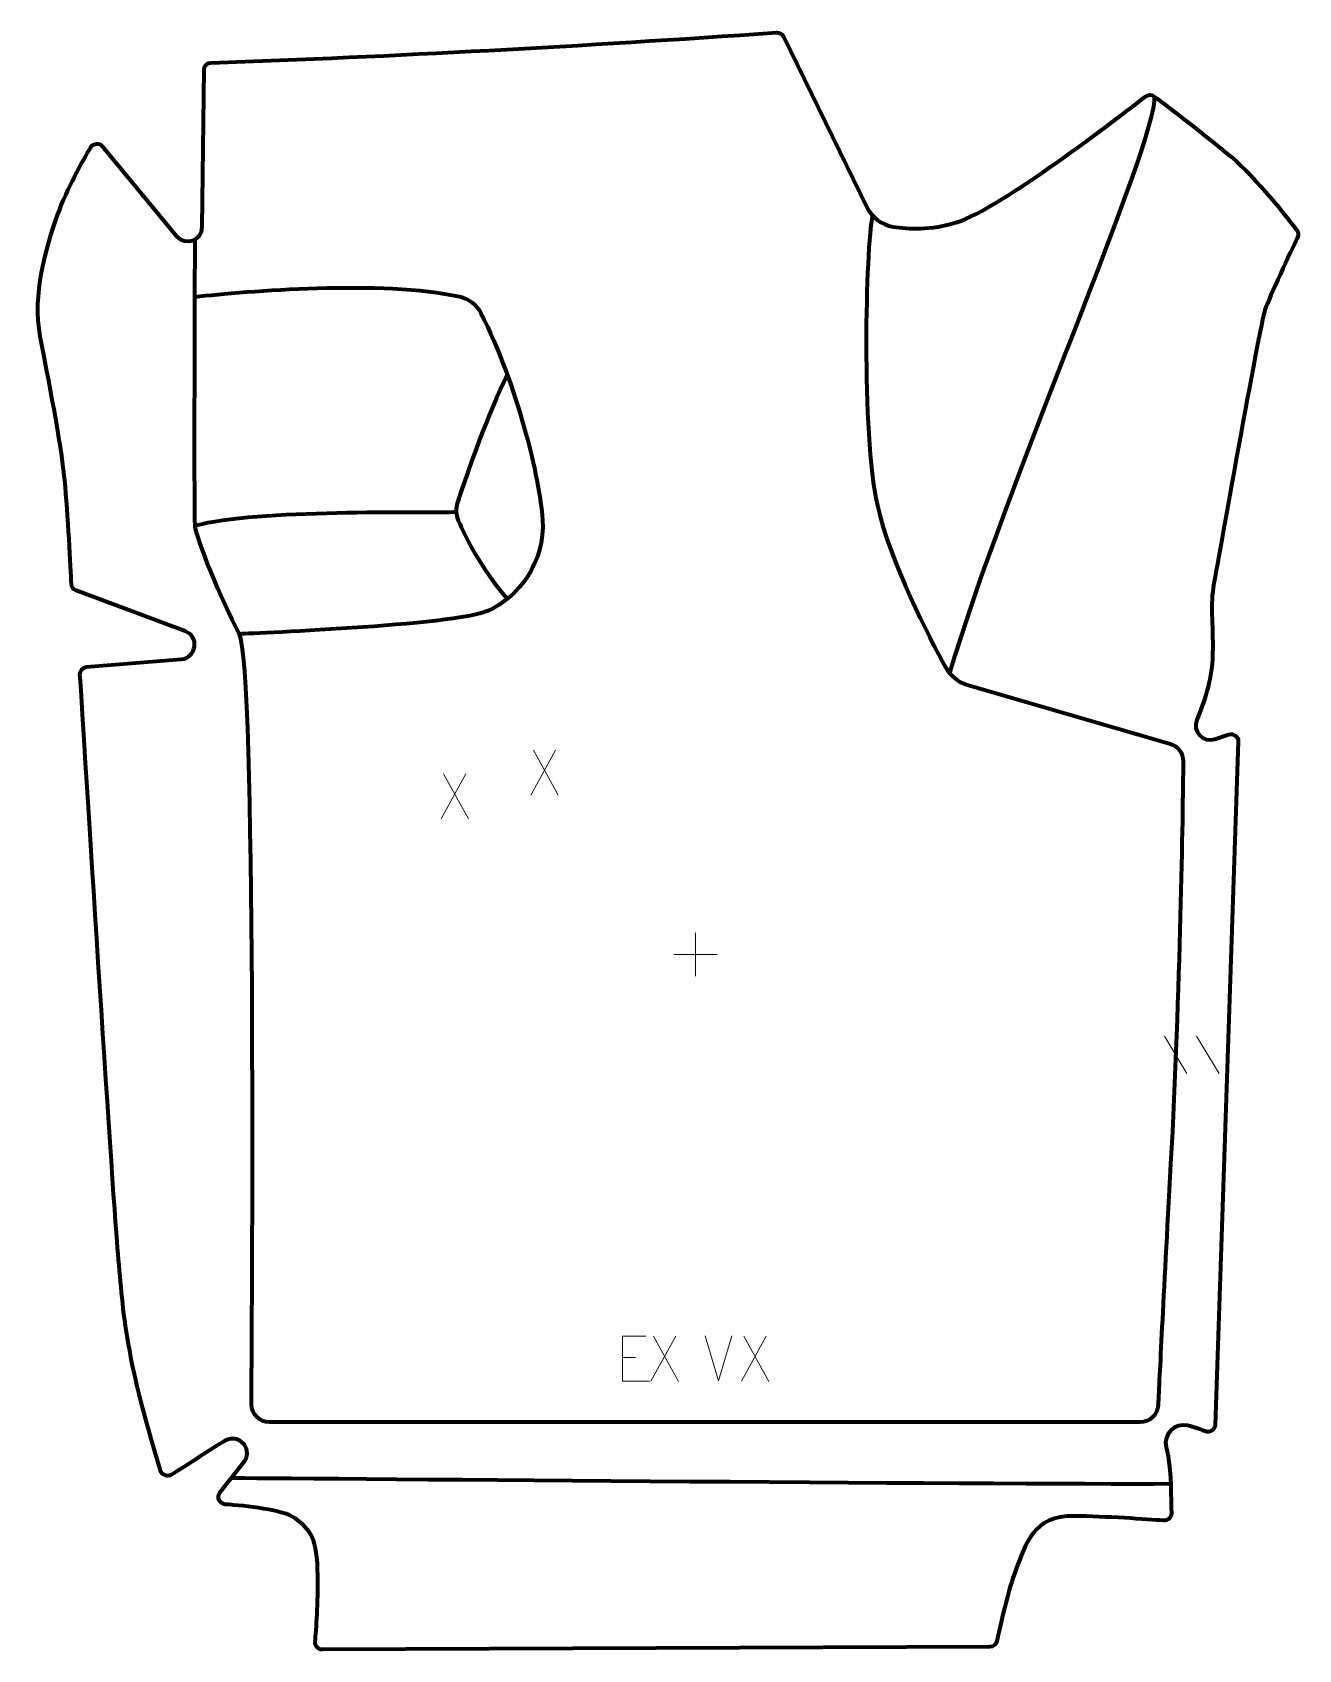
# Model space of a CAD drawing. Header units: millimetres. Extents: x -351 to 349, y -447 to 447.
import ezdxf

# ---------------------------------------------------------------- set-up
doc = ezdxf.new("R2010")
doc.units = ezdxf.units.MM
doc.header["$MEASUREMENT"] = 0
for name, color, linetype in [('layer 1', 7, 'Continuous'), ('layer 2', 7, 'Continuous'), ('layer 3', 7, 'Continuous')]:
    doc.layers.add(name, color=color, linetype=linetype)

msp = doc.modelspace()

# ---------------------------------------------------------------- linework, layer by layer
at = {"layer": 'layer 1', "color": 250, "lineweight": 9}
for points in [[(-62.1263, 50.2746), (-62.1263, 50.2746), (-75.8669, 25.3788), (-75.8669, 25.3788)], [(-74.4123, 50.2746), (-74.4123, 50.2746), (-60.6717, 25.3211), (-60.6717, 25.3211)], [(-111.7559, 37.2239), (-111.7559, 37.2239), (-125.4965, 12.3281), (-125.4965, 12.3281)], [(-124.0419, 37.2239), (-124.0419, 37.2239), (-110.3013, 12.2704), (-110.3013, 12.2704)], [(15.239, -50.7746), (15.239, -50.7746), (15.239, -74.7525), (15.239, -74.7525)], [(3.2501, -62.7636), (3.2501, -62.7636), (27.228, -62.7636), (27.228, -62.7636)]]:
    msp.add_open_spline(points, degree=3, dxfattribs=at)
at = {"layer": 'layer 2', "color": 230, "lineweight": 200}
msp.add_open_spline([(302.3626, -322.7441), (302.3626, -322.7441), (315.1494, 55.0117), (315.1494, 55.0117), (315.1494, 55.0117), (315.2439, 57.7983), (312.5311, 59.8243), (309.8867, 58.9427), (309.8867, 58.9427), (309.8867, 58.9427), (302.1954, 56.3784), (302.1954, 56.3784), (302.1954, 56.3784), (295.6873, 54.2085), (289.633, 60.7052), (292.2774, 67.0369), (292.2774, 67.0369), (296.2959, 76.6578), (300.4075, 89.0611), (300.8883, 100.3786), (300.8883, 100.3786), (301.6701, 118.7717), (299.4758, 128.676), (301.3618, 139.9948), (301.3618, 139.9948), (303.2481, 151.3137), (327.1354, 285.569), (329.9643, 293.7439), (329.9643, 293.7439), (332.3589, 300.6633), (344.3227, 326.0523), (347.9408, 333.6871), (347.9408, 333.6871), (348.5814, 335.0386), (348.4146, 336.63), (347.5072, 337.8189), (347.5072, 337.8189), (342.4498, 344.444), (325.3387, 366.3558), (311.5719, 378.007), (311.5719, 378.007), (298.0996, 389.4091), (276.0867, 406.1505), (268.7623, 411.6849), (268.7623, 411.6849), (267.318, 412.7764), (265.3227, 412.7616), (263.8947, 411.6486), (263.8947, 411.6486), (250.342, 401.0843), (183.4246, 349.4955), (159.743, 342.1637), (159.743, 342.1637), (145.1666, 337.6508), (132.6984, 338.2164), (124.4518, 339.6286), (124.4518, 339.6286), (118.129, 340.7113), (112.7206, 344.7826), (109.9005, 350.5457), (109.9005, 350.5457), (109.9005, 350.5457), (63.7938, 444.7592), (63.7938, 444.7592), (63.7938, 444.7592), (63.078, 446.2218), (61.5456, 447.1038), (59.9217, 446.9902), (59.9217, 446.9902), (-47.6325, 439.476), (-152.0581, 433.7829), (-252.6347, 430.3299), (-252.6347, 430.3299), (-254.7715, 430.2565), (-256.4701, 428.5166), (-256.4937, 426.3781), (-256.4937, 426.3781), (-256.4937, 426.3781), (-257.4646, 339.4923), (-257.4646, 339.4923), (-257.4646, 339.4923), (-257.5475, 332.0375), (-266.8809, 328.7373), (-271.6297, 334.4834), (-271.6297, 334.4834), (-271.6297, 334.4834), (-312.5956, 384.05), (-312.5956, 384.05), (-312.5956, 384.05), (-314.3613, 386.1858), (-317.7081, 385.9244), (-319.1203, 383.5399), (-319.1203, 383.5399), (-323.6415, 375.9079), (-332.2902, 360.5127), (-337.2382, 346.5656), (-337.2382, 346.5656), (-344.1537, 327.0718), (-351.3836, 302.5474), (-346.983, 278.9664), (-346.983, 278.9664), (-342.5817, 255.3853), (-335.6662, 221.7426), (-333.466, 199.4192), (-333.466, 199.4192), (-331.6153, 180.6437), (-330.2095, 150.9701), (-329.8091, 142.0117), (-329.8091, 142.0117), (-329.7375, 140.4062), (-328.7119, 139.0014), (-327.2056, 138.4419), (-327.2056, 138.4419), (-327.2056, 138.4419), (-266.9423, 116.0589), (-266.9423, 116.0589), (-266.9423, 116.0589), (-258.9208, 113.0797), (-260.5457, 101.2814), (-269.0741, 100.5824), (-269.0741, 100.5824), (-269.0741, 100.5824), (-321.3816, 96.297), (-321.3816, 96.297), (-321.3816, 96.297), (-323.5536, 96.1191), (-325.1838, 94.2371), (-325.0473, 92.0612), (-325.0473, 92.0612), (-322.8876, 57.6825), (-307.1579, -192.2597), (-304.2316, -225.0413), (-304.2316, -225.0413), (-301.1589, -259.4635), (-300.7896, -281.8688), (-280.5154, -348.0545), (-280.5154, -348.0545), (-279.7598, -350.5218), (-276.9016, -351.6461), (-274.6738, -350.3444), (-274.6738, -350.3444), (-266.2537, -345.426), (-252.1958, -335.6854), (-244.6087, -331.4387), (-244.6087, -331.4387), (-237.437, -327.4241), (-229.6047, -335.5535), (-233.8712, -342.579), (-233.8712, -342.579), (-233.8712, -342.579), (-247.6732, -360.2183), (-247.6732, -360.2183), (-247.6732, -360.2183), (-249.6453, -362.7382), (-248.0108, -366.4388), (-244.82, -366.6734), (-244.82, -366.6734), (-233.4182, -367.513), (-212.4568, -369.6614), (-206.1559, -374.3887), (-206.1559, -374.3887), (-197.3541, -380.9909), (-193.8965, -385.3929), (-193.5822, -406.1443), (-193.5822, -406.1443), (-193.3564, -421.0404), (-194.4264, -435.6122), (-195.0483, -442.6498), (-195.0483, -442.6498), (-195.2557, -444.995), (-193.4008, -447.0097), (-191.0471, -446.9999), (-191.0471, -446.9999), (-191.0471, -446.9999), (177.8871, -445.4596), (177.8871, -445.4596), (177.8871, -445.4596), (179.7667, -445.4519), (181.3866, -444.1392), (181.7807, -442.3009), (181.7807, -442.3009), (183.4797, -434.3775), (188.1582, -413.4419), (192.4349, -402.3714), (192.4349, -402.3714), (197.7788, -388.5372), (201.865, -372.8163), (224.4978, -373.1307), (224.4978, -373.1307), (242.0104, -373.3741), (264.6044, -374.9348), (273.9312, -375.6287), (273.9312, -375.6287), (276.2655, -375.8026), (278.2481, -373.9438), (278.2252, -371.6024), (278.2252, -371.6024), (278.149, -363.8209), (277.8509, -347.7804), (276.6793, -341.6893), (276.6793, -341.6893), (276.2888, -339.6566), (275.8009, -337.3523), (275.2883, -335.037), (275.2883, -335.037), (273.6913, -327.8213), (280.2163, -321.4141), (287.396, -323.1593), (287.396, -323.1593), (290.5068, -323.9153), (293.746, -324.9253), (296.7594, -326.2719), (296.7594, -326.2719), (299.3414, -327.4258), (302.267, -325.5709), (302.3626, -322.7441)], degree=3, knots=[0, 0, 0, 0, 0.01818182, 0.01818182, 0.01818182, 0.01818182, 0.03636364, 0.03636364, 0.03636364, 0.03636364, 0.05454545, 0.05454545, 0.05454545, 0.05454545, 0.07272727, 0.07272727, 0.07272727, 0.07272727, 0.09090909, 0.09090909, 0.09090909, 0.09090909, 0.10909091, 0.10909091, 0.10909091, 0.10909091, 0.12727273, 0.12727273, 0.12727273, 0.12727273, 0.14545455, 0.14545455, 0.14545455, 0.14545455, 0.16363636, 0.16363636, 0.16363636, 0.16363636, 0.18181818, 0.18181818, 0.18181818, 0.18181818, 0.2, 0.2, 0.2, 0.2, 0.21818182, 0.21818182, 0.21818182, 0.21818182, 0.23636364, 0.23636364, 0.23636364, 0.23636364, 0.25454545, 0.25454545, 0.25454545, 0.25454545, 0.27272727, 0.27272727, 0.27272727, 0.27272727, 0.29090909, 0.29090909, 0.29090909, 0.29090909, 0.30909091, 0.30909091, 0.30909091, 0.30909091, 0.32727273, 0.32727273, 0.32727273, 0.32727273, 0.34545455, 0.34545455, 0.34545455, 0.34545455, 0.36363636, 0.36363636, 0.36363636, 0.36363636, 0.38181818, 0.38181818, 0.38181818, 0.38181818, 0.4, 0.4, 0.4, 0.4, 0.41818182, 0.41818182, 0.41818182, 0.41818182, 0.43636364, 0.43636364, 0.43636364, 0.43636364, 0.45454545, 0.45454545, 0.45454545, 0.45454545, 0.47272727, 0.47272727, 0.47272727, 0.47272727, 0.49090909, 0.49090909, 0.49090909, 0.49090909, 0.50909091, 0.50909091, 0.50909091, 0.50909091, 0.52727273, 0.52727273, 0.52727273, 0.52727273, 0.54545455, 0.54545455, 0.54545455, 0.54545455, 0.56363636, 0.56363636, 0.56363636, 0.56363636, 0.58181818, 0.58181818, 0.58181818, 0.58181818, 0.6, 0.6, 0.6, 0.6, 0.61818182, 0.61818182, 0.61818182, 0.61818182, 0.63636364, 0.63636364, 0.63636364, 0.63636364, 0.65454545, 0.65454545, 0.65454545, 0.65454545, 0.67272727, 0.67272727, 0.67272727, 0.67272727, 0.69090909, 0.69090909, 0.69090909, 0.69090909, 0.70909091, 0.70909091, 0.70909091, 0.70909091, 0.72727273, 0.72727273, 0.72727273, 0.72727273, 0.74545455, 0.74545455, 0.74545455, 0.74545455, 0.76363636, 0.76363636, 0.76363636, 0.76363636, 0.78181818, 0.78181818, 0.78181818, 0.78181818, 0.8, 0.8, 0.8, 0.8, 0.81818182, 0.81818182, 0.81818182, 0.81818182, 0.83636364, 0.83636364, 0.83636364, 0.83636364, 0.85454545, 0.85454545, 0.85454545, 0.85454545, 0.87272727, 0.87272727, 0.87272727, 0.87272727, 0.89090909, 0.89090909, 0.89090909, 0.89090909, 0.90909091, 0.90909091, 0.90909091, 0.90909091, 0.92727273, 0.92727273, 0.92727273, 0.92727273, 0.94545455, 0.94545455, 0.94545455, 0.94545455, 0.96363636, 0.96363636, 0.96363636, 0.96363636, 1, 1, 1, 1], dxfattribs=at)
at = {"layer": 'layer 3', "color": 142, "lineweight": 200}
for points in [[(268.7623, 411.6848), (270.4895, 386.7755), (185.053, 193.5468), (155.6553, 92.828)], [(-117.093, 181.8044), (-134.1166, 181.2065), (-227.9471, 183.5976), (-261.4151, 174.2323)], [(277.837, -355.3909), (188.6117, -355.9962), (-226.8606, -352.1164), (-241.4486, -352.2628)]]:
    msp.add_open_spline(points, degree=3, dxfattribs=at)
for points, knots in [([(113.0488, 345.9017), (109.1252, 328.459), (106.7344, 225.6412), (115.6992, 185.5904), (115.6992, 185.5904), (122.7127, 154.257), (144.3574, 112.6793), (153.4478, 96.0638), (153.4478, 96.0638), (155.9994, 91.4001), (160.2995, 87.9452), (165.4031, 86.4594), (165.4031, 86.4594), (165.4031, 86.4594), (277.5554, 53.807), (277.5554, 53.807), (277.5554, 53.807), (281.8639, 52.5526), (284.8092, 48.5828), (284.7602, 44.0947), (284.7602, 44.0947), (284.4585, 16.3371), (283.0629, -83.0003), (277.8369, -178.4562), (277.8369, -178.4562), (273.5231, -257.2548), (271.6464, -295.7912), (270.9098, -311.7857), (270.9098, -311.7857), (270.6642, -317.125), (266.2644, -321.3252), (260.9209, -321.3252), (260.9209, -321.3252), (260.9209, -321.3252), (-220.2595, -321.3252), (-220.2595, -321.3252), (-220.2595, -321.3252), (-225.8111, -321.3252), (-230.2999, -316.8044), (-230.2593, -311.252), (-230.2593, -311.252), (-229.7915, -247.5647), (-227.6929, 97.0975), (-236.912, 114.4547), (-236.912, 114.4547), (-247.0716, 133.5835), (-260.8176, 167.6569), (-261.4152, 174.2323), (-261.4152, 174.2323), (-262.0128, 180.8081), (-261.4152, 332.6751), (-261.4152, 332.6751)], [0, 0, 0, 0, 0.07142857, 0.07142857, 0.07142857, 0.07142857, 0.14285714, 0.14285714, 0.14285714, 0.14285714, 0.21428571, 0.21428571, 0.21428571, 0.21428571, 0.28571429, 0.28571429, 0.28571429, 0.28571429, 0.35714286, 0.35714286, 0.35714286, 0.35714286, 0.42857143, 0.42857143, 0.42857143, 0.42857143, 0.5, 0.5, 0.5, 0.5, 0.57142857, 0.57142857, 0.57142857, 0.57142857, 0.64285714, 0.64285714, 0.64285714, 0.64285714, 0.71428571, 0.71428571, 0.71428571, 0.71428571, 0.78571429, 0.78571429, 0.78571429, 0.78571429, 0.85714286, 0.85714286, 0.85714286, 0.85714286, 1, 1, 1, 1]), ([(-261.5243, 300.9629), (-233.3952, 303.9516), (-157.6955, 310.4473), (-115.202, 301.0497), (-115.202, 301.0497), (-110.141, 299.9306), (-105.8534, 296.581), (-103.5039, 291.96), (-103.5039, 291.96), (-83.3669, 252.3536), (-70.8751, 200.3725), (-69.3719, 177.8191), (-69.3719, 177.8191), (-67.7781, 153.9082), (-82.5199, 135.1778), (-99.6526, 127.2074), (-99.6526, 127.2074), (-116.7849, 119.2372), (-236.9117, 114.4545), (-236.9117, 114.4545)], [0, 0, 0, 0, 0.16666667, 0.16666667, 0.16666667, 0.16666667, 0.33333333, 0.33333333, 0.33333333, 0.33333333, 0.5, 0.5, 0.5, 0.5, 0.66666667, 0.66666667, 0.66666667, 0.66666667, 1, 1, 1, 1]), ([(-88.869, 257.8219), (-99.2965, 237.0129), (-110.5081, 205.1804), (-116.4037, 187.1046), (-116.4037, 187.1046), (-117.4652, 183.8496), (-117.2952, 180.324), (-115.9306, 177.1839), (-115.9306, 177.1839), (-112.187, 168.5677), (-103.2737, 150.3061), (-88.869, 133.9482)], [0, 0, 0, 0, 0.25, 0.25, 0.25, 0.25, 0.5, 0.5, 0.5, 0.5, 1, 1, 1, 1])]:
    msp.add_open_spline(points, degree=3, knots=knots, dxfattribs=at)
at = {"layer": 'layer 3', "color": 250, "lineweight": 9}
for points in [[(274.478, -107.9245), (274.478, -107.9245), (286.8423, -128.4688), (286.8423, -128.4688)], [(292.2079, -107.9245), (292.2079, -107.9245), (304.5722, -128.4688), (304.5722, -128.4688)], [(4.2632, -273.7632), (4.2632, -273.7632), (-9.4774, -298.659), (-9.4774, -298.659)], [(-8.0228, -273.7632), (-8.0228, -273.7632), (5.7178, -298.7167), (5.7178, -298.7167)], [(27.9153, -298.4195), (27.9153, -298.4195), (20.5935, -273.4659), (20.5935, -273.4659)], [(35.2372, -273.4659), (35.2372, -273.4659), (27.9154, -298.4195), (27.9154, -298.4195)], [(54.2632, -273.7632), (54.2632, -273.7632), (40.5226, -298.659), (40.5226, -298.659)], [(41.9772, -273.7632), (41.9772, -273.7632), (55.7178, -298.7167), (55.7178, -298.7167)], [(-25.1041, -285.5344), (-25.1041, -285.5344), (-17.936, -285.5344), (-17.936, -285.5344)]]:
    msp.add_open_spline(points, degree=3, dxfattribs=at)
msp.add_open_spline([(-12.2302, -273.6547), (-12.2302, -273.6547), (-25.1041, -273.6547), (-25.1041, -273.6547), (-25.1041, -273.6547), (-25.1041, -273.6547), (-25.1041, -298.6083), (-25.1041, -298.6083), (-25.1041, -298.6083), (-25.1041, -298.6083), (-10.2383, -298.6083), (-10.2383, -298.6083)], degree=3, knots=[0, 0, 0, 0, 0.25, 0.25, 0.25, 0.25, 0.5, 0.5, 0.5, 0.5, 1, 1, 1, 1], dxfattribs=at)

doc.saveas('drawing.dxf')
